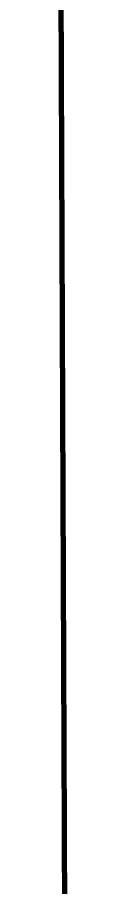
# Model space of a CAD drawing. Header units: millimetres. Extents: x 0 to 2208, y 0 to 420.
# Drawn here: x 621.99928 to 621.99973, y 349.43766 to 349.47671 of the extents above; entities that cross this region are included whole.
import ezdxf

# ---------------------------------------------------------------- set-up
doc = ezdxf.new("R2010")
doc.units = ezdxf.units.MM
doc.layers.add('01-VISIBLE', color=7, linetype='CONTINUOUS', lineweight=70)
doc.layers.add('04-COTA', color=3, linetype='CONTINUOUS', lineweight=18)
doc.styles.add('ISO3098', font='isocpeur.ttf')
doc.dimstyles.new('FLAMA-IRAM', dxfattribs={"dimtxt": 3.5, "dimasz": 3.5, "dimexe": 2, "dimexo": 1.5, "dimgap": 1, "dimtad": 1, "dimdec": 1, "dimtxsty": 'ISO3098', "dimblk": 'IRAM_FLECHA', "dimblk1": 'IRAM_FLECHA', "dimblk2": 'IRAM_FLECHA', "dimcen": 2.5, "dimclrd": 256, "dimclre": 256, "dimclrt": 256, "dimazin": 3, "dimtfac": 1, "dimtmove": 0, "dimatfit": 3, "dimlwd": 18, "dimlwe": 18})

# ---------------------------------------------------------------- blocks, each defined once
blk = doc.blocks.new('IRAM_FLECHA')
blk.add_solid([(0, 0), (-1, 0.125), (-1, -0.125)])

msp = doc.modelspace()

# ---------------------------------------------------------------- linework, layer by layer
at = {"layer": '01-VISIBLE'}
msp.add_lwpolyline([(621.690166, 351.631537), (621.727581, 351.485816), (621.763323, 351.339676), (621.797503, 351.193163), (621.830208, 351.046314), (621.861502, 350.899157), (621.891408, 350.751712), (621.919265, 350.603868), (621.943382, 350.455371), (621.96259, 350.306162), (621.976812, 350.156394), (621.986747, 350.006278), (621.99331, 349.855976), (621.997314, 349.705582), (621.999389, 349.555149), (622, 349.404703)], dxfattribs=at)

# ---------------------------------------------------------------- dimensions: what is measured, and where the dimension line sits
at = {"layer": '04-COTA'}
for base, p1 in [((647, 34.654703), (625, 34.654703)), ((636, 349.404703), (625, 349.404703))]:
    msp.add_linear_dim(base=base, p1=p1, p2=(598, 379.345297), angle=90, dimstyle='FLAMA-IRAM', override={"dimlfac": 2}, dxfattribs=at).render()

doc.saveas('drawing.dxf')
